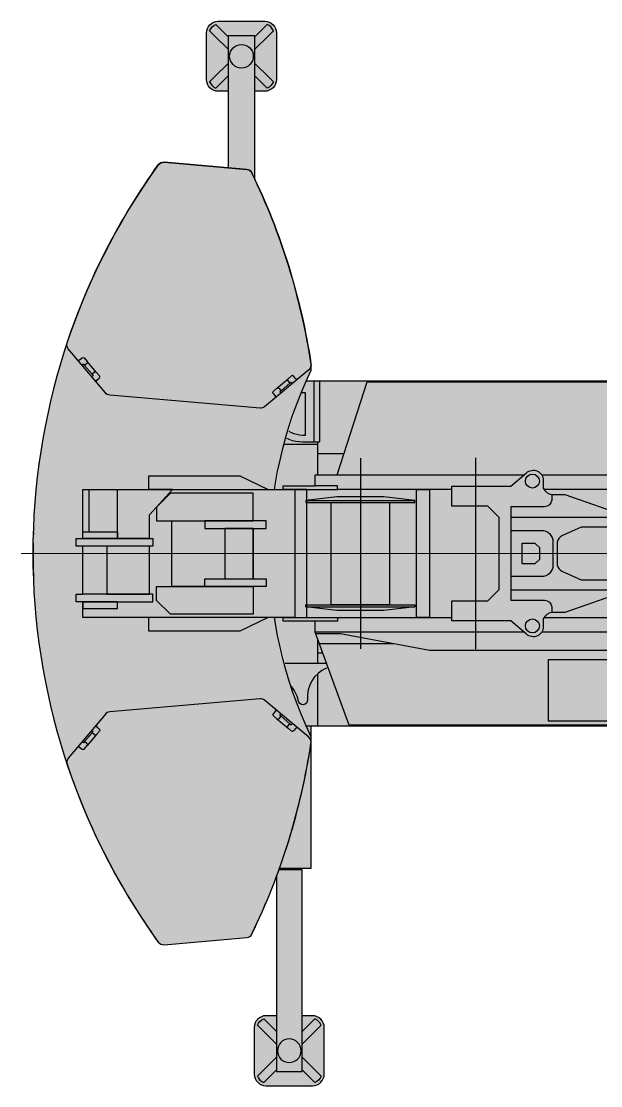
# Model space of a CAD drawing. Header units: millimetres. Extents: x -6059 to 13608, y -15234 to 15558.
# Drawn here: x -5799 to -828, y -15234 to -6104 of the extents above; entities that cross this region are included whole.
import ezdxf

# ---------------------------------------------------------------- set-up
doc = ezdxf.new("R2010")
doc.units = ezdxf.units.MM
doc.set_wipeout_variables(frame=1)
doc.layers.add('Техника. Кран LTM 1350-6.1', color=250, linetype='Continuous')
doc.layers.add('Техника. Кран LTM 1350-6.1 Штрих', color=7, linetype='Continuous', lineweight=15, true_color=0xffda6b)

# ---------------------------------------------------------------- blocks, each defined once
blk = doc.blocks.new('BLOCK-20200609.210318')
at = {"color": 0, "linetype": 'ByBlock', "lineweight": -2}
blk.add_wipeout([(200, 300.0000000000009), (200, 300.0000000000009), (238.26834323650883, 292.38795325112824), (270.7106781186553, 270.7106781186544), (292.38795325112824, 238.26834323650928), (300.00000000000045, 200), (300.00000000000045, -200), (300.00000000000045, -200), (292.38795325112824, -238.26834323650883), (270.7106781186553, -270.7106781186544), (238.26834323650883, -292.3879532511287), (200, -300), (-200, -300), (-200, -300), (-238.26834323650883, -292.3879532511287), (-270.71067811865487, -270.7106781186544), (-292.38795325112915, -238.26834323650883), (-300, -200), (-300, 200), (-300, 200), (-292.38795325112824, 238.26834323650928), (-270.71067811865487, 270.7106781186544), (-238.26834323650883, 292.38795325112824), (-200, 300.0000000000009)], dxfattribs=at)
at = {"layer": 'Техника. Кран LTM 1350-6.1 Штрих', "true_color": 0xb5b5b5}
h = blk.add_hatch(color=253, dxfattribs=at)
h.dxf.hatch_style = 1
edge = h.paths.add_edge_path()
edge.add_line((-200, 300), (200, 300))
edge.add_arc((200, 200), 100, 0, 90, ccw=False)
edge.add_line((300, 200), (300, -200))
edge.add_arc((200, -200), 100, 270, 360, ccw=False)
edge.add_line((200, -300), (-200, -300))
edge.add_arc((-200, -200), 100, 180, 270, ccw=False)
edge.add_line((-300, -200), (-300, 200))
edge.add_arc((-200, 200), 100, 90, 180, ccw=False)
at = {"color": 0, "linetype": 'ByBlock', "lineweight": -2}
blk.add_lwpolyline([(-200, 300), (200, 300, -0.414213562373095), (300, 200), (300, -200, -0.414213562373095), (200, -300), (-200, -300, -0.414213562373095), (-300, -200), (-300, 200, -0.414213562373095), (-200, 300)], format="xyb", dxfattribs=at)
for points in [[(-15.13809150463658, 69.54588475512173, 0.2935570739026364), (-69.54588475512173, 15.13809150463476), (-273.4314110063797, 219.0236177558927, -0.2000596089437572), (-219.0236177558945, 273.4314110063788)], [(15.13809150463658, 69.54588475512173, -0.2935570739026364), (69.54588475512173, 15.13809150463476), (273.4314110063797, 219.0236177558927, 0.2000596089437572), (219.0236177558945, 273.4314110063788)], [(-15.13809150463658, -69.54588475512173, -0.2935570739026364), (-69.54588475512173, -15.13809150463476), (-273.4314110063797, -219.0236177558927, 0.2000596089437572), (-219.0236177558945, -273.4314110063788)], [(15.13809150463658, -69.54588475512173, 0.2935570739026364), (69.54588475512173, -15.13809150463476), (273.4314110063797, -219.0236177558927, -0.2000596089437572), (219.0236177558945, -273.4314110063788)]]:
    blk.add_lwpolyline(points, format="xyb", close=True, dxfattribs=at)
blk.add_circle((0, 0), 71.17437671504653, dxfattribs=at)
blk = doc.blocks.new('BLOCK-20200609.210316')
at = {"color": 0, "linetype": 'ByBlock', "lineweight": -2, "transparency": 16777216}
blk.add_wipeout([(-110.90471607313793, -177.85305797552792), (-110.90471607313793, 1552.2605127655665), (110.90471607314748, 1552.2605127655665), (110.90471607314748, -177.85305797552792)], dxfattribs=at)
at = {"layer": 'Техника. Кран LTM 1350-6.1 Штрих', "true_color": 0xb5b5b5, "transparency": 16777216}
h = blk.add_hatch(color=253, dxfattribs=at)
h.dxf.hatch_style = 1
h.paths.add_polyline_path([(110.904716073147, -177.8530579755279), (-110.9047160731379, -177.8530579755279), (-110.9047160731379, 1552.260512765566), (110.904716073147, 1552.260512765566)])
at = {"color": 0, "linetype": 'ByBlock', "lineweight": -2, "transparency": 16777216}
blk.add_lwpolyline([(110.904716073147, -177.8530579755279), (-110.9047160731379, -177.8530579755279), (-110.9047160731379, 1552.260512765566), (110.904716073147, 1552.260512765566)], close=True, dxfattribs=at)
blk.add_circle((0, 0), 101.5606369591187, dxfattribs=at)
blk = doc.blocks.new('BLOCK-20200609.210315')
at = {"color": 0, "linetype": 'ByBlock', "lineweight": -2, "transparency": 16777216}
blk.add_wipeout([(-188.14737661578692, 598.8697436172201), (-188.14737661578692, -698.8697436172195), (188.1473766157801, -698.8697436172195), (188.1473766157801, 598.8697436172201)], dxfattribs=at)
at = {"layer": 'Техника. Кран LTM 1350-6.1 Штрих', "transparency": 16777216}
h = blk.add_hatch(color=256, dxfattribs=at)
h.dxf.hatch_style = 1
h.paths.add_polyline_path([(188.1473766157869, 598.8697436172197), (-188.1473766157869, 598.8697436172197), (-188.1473766157869, -698.8697436172197), (188.1473766157869, -698.8697436172197)])
at = {"color": 0, "linetype": 'ByBlock', "lineweight": -2, "transparency": 16777216}
blk.add_lwpolyline([(188.1473766157869, 598.8697436172197), (-188.1473766157869, 598.8697436172197), (-188.1473766157869, -698.8697436172197), (188.1473766157869, -698.8697436172197)], close=True, dxfattribs=at)
blk = doc.blocks.new('BLOCK-20200609.211054')
at = {"layer": 'Техника. Кран LTM 1350-6.1 Штрих', "transparency": 16777216}
h = blk.add_hatch(color=256, dxfattribs=at)
h.dxf.hatch_style = 1
h.paths.add_polyline_path([(4316.388943875609, 1480), (4377, 1480), (4377, -1480), (4316.388943875609, -1480)])
at = {"color": 0, "linetype": 'ByBlock', "lineweight": -2, "transparency": 16777216}
for points in [[(4296.156893107654, 1493.635139813312), (4296.156893107654, 837.844003272272), (4203.29304765378, 837.844003272272), (4203.29304765378, 1493.635139813312)], [(4316.388943875609, 1480), (4377, 1480), (4377, -1480), (4316.388943875609, -1480)], [(4296.156893107654, -1493.635139813312), (4296.156893107654, -837.844003272272), (4203.29304765378, -837.844003272272), (4203.29304765378, -1493.635139813312)]]:
    blk.add_lwpolyline(points, close=True, dxfattribs=at)
blk.add_wipeout([(4109.323139698978, -1480), (-9274.676860301022, -1480), (-9274.676860301022, -1466.4697510789847), (-10521.96126309569, -1466.4697510789847), (-10750.58648540244, -1354.3327299000366), (-10889.75841500397, -1354.3327299000366), (-10889.75841500397, -1354.3327299000366), (-10926.520046031284, -1346.705080005796), (-10957.669328354032, -1325.7450998179438), (-10978.582270716142, -1294.564217847471), (-10986.15442719109, -1257.7911161967204), (-10986.15442719109, -1257.7911161967204), (-10986.15442719109, 1257.7911161967204), (-10986.15442719109, 1257.7911161967204), (-10978.582270716142, 1294.5642178474718), (-10957.669328354032, 1325.745099817941), (-10926.520046031284, 1346.7050800057968), (-10889.75841500397, 1354.3327299000375), (-10889.75841500397, 1354.3327299000375), (-10750.58648540244, 1354.3327299000375), (-10521.96126309569, 1466.4697510789847), (-9274.676860301022, 1466.4697510789847), (-9274.676860301022, 1480), (4109.323139698978, 1480)], dxfattribs=at)
at = {"layer": 'Техника. Кран LTM 1350-6.1 Штрих', "transparency": 16777216}
h = blk.add_hatch(color=256, dxfattribs=at)
h.dxf.hatch_style = 1
edge = h.paths.add_edge_path()
edge.add_line((4109.32313969898, 1480), (4109.32313969898, -1480))
edge.add_line((4109.32313969898, -1480), (-9274.67686030102, -1480))
edge.add_line((-9274.67686030102, -1480), (-9274.67686030102, -1466.469751078985))
edge.add_line((-9274.67686030102, -1466.469751078985), (-10521.96126309569, -1466.469751078985))
edge.add_line((-10521.96126309569, -1466.469751078985), (-10750.58648540244, -1354.332729900038))
edge.add_line((-10750.58648540244, -1354.332729900038), (-10889.75841500397, -1354.332729900038))
edge.add_arc((-10888.71274393859, -1256.892513904881), 97.44582659693441, 180.5283638131505, 269.38515900805544, ccw=False)
edge.add_line((-10986.15442719109, -1257.79111619672), (-10986.15442719109, 1257.79111619672))
edge.add_arc((-10888.71274393859, 1256.892513904881), 97.44582659693462, 90.61484099194462, 179.4716361868495, ccw=False)
edge.add_line((-10889.75841500397, 1354.332729900038), (-10750.58648540244, 1354.332729900038))
edge.add_line((-10750.58648540244, 1354.332729900038), (-10521.96126309569, 1466.469751078985))
edge.add_line((-10521.96126309569, 1466.469751078985), (-9274.67686030102, 1466.469751078985))
edge.add_line((-9274.67686030102, 1466.469751078985), (-9274.67686030102, 1480))
edge.add_line((-9274.67686030102, 1480), (4109.32313969898, 1480))
h = blk.add_hatch(color=256, dxfattribs=at)
h.dxf.hatch_style = 1
h.paths.add_polyline_path([(4296.156893107654, 1493.635139813312), (4296.156893107654, 837.844003272272), (4203.29304765378, 837.844003272272), (4203.29304765378, 1493.635139813312)])
h.paths.add_polyline_path([(4203.29304765378, 843.3361601207871), (4147.691833865632, 843.3361601207871), (4147.691833865632, 1488.142982964797), (4203.29304765378, 1488.142982964797)])
h = blk.add_hatch(color=256, dxfattribs=at)
h.dxf.hatch_style = 1
h.paths.add_polyline_path([(4109.32313969898, 741.2613876743926), (4316.388943875609, 741.2613876743926), (4316.388943875609, 610.0283383961178), (4109.32313969898, 610.0283383961176)])
h = blk.add_hatch(color=256, dxfattribs=at)
h.dxf.hatch_style = 1
h.paths.add_polyline_path([(4109.32313969898, -741.2613876743926), (4316.388943875609, -741.2613876743926), (4316.388943875609, -610.0283383961178), (4109.32313969898, -610.0283383961176)])
h = blk.add_hatch(color=256, dxfattribs=at)
h.dxf.hatch_style = 1
h.paths.add_polyline_path([(4296.156893107654, -1493.635139813312), (4296.156893107654, -837.844003272272), (4203.29304765378, -837.844003272272), (4203.29304765378, -1493.635139813312)])
h.paths.add_polyline_path([(4203.29304765378, -843.3361601207871), (4147.691833865632, -843.3361601207871), (4147.691833865632, -1488.142982964797), (4203.29304765378, -1488.142982964797)])
at = {"color": 0, "linetype": 'ByBlock', "lineweight": -2, "transparency": 16777216}
for p, q in [((3257.944996713297, 1033.475279146273), (3257.944996713297, 1480)), ((3257.944996713297, -958.4488544259366), (3257.944996713297, 940.1718976007251)), ((3876.119366298233, 940.1718976007251), (4109.32313969898, 940.1718976007251)), ((3239.654014449901, -1480), (3239.654014449901, -958.4488544259366)), ((3257.944996713297, -934.7611223632775), (4109.32313969898, -934.7611223632775)), ((3290.551944587191, -1480), (3290.551944587191, -958.4488544259366))]:
    blk.add_line(p, q, dxfattribs=at)
for points in [[(4109.32313969898, 1480), (4109.32313969898, -1480), (-9274.67686030102, -1480), (-9274.67686030102, -1466.469751078985), (-10521.96126309569, -1466.469751078985), (-10750.58648540244, -1354.332729900038), (-10889.75841500397, -1354.332729900038, -0.4083815569331969), (-10986.15442719109, -1257.79111619672), (-10986.15442719109, 1257.79111619672, -0.4083815569331969), (-10889.75841500397, 1354.332729900038), (-10750.58648540244, 1354.332729900038), (-10521.96126309569, 1466.469751078985), (-9274.67686030102, 1466.469751078985), (-9274.67686030102, 1480)], [(3533.149995243592, 1111.3301751568, 0.187535485476182), (3571.41804809629, 1125.554642933814, 0.1477985805622433), (3643.297339639568, 1261.155235753686, -0.9782327508591906), (3723.051590491676, 1254.399976517045, 0.3272291188230181), (3885.049258209569, 984.3362373495183, -0.8127004909894956), (3876.119366298233, 940.1718976007251), (3533.149995243592, 940.1718976007251), (3190.18062418895, 940.1718976007251, -0.8127004909894956), (3181.250732277615, 984.3362373495183, 0.3272291188230181), (3343.248399995507, 1254.399976517045, -0.9782327508591906), (3423.002650847615, 1261.155235753686, 0.1477985805622433), (3494.881942390894, 1125.554642933814, 0.187535485476182)], [(3755.834321093054, -1259.526479661909, 0.391920700976771), (3794.677821473902, -1223.553878249157, -0.236786577526971), (3916.715509872258, -983.7569671658493, 0.708366602862149), (3907.121255197831, -952.8544289776764), (3604.547386988284, -952.8544289776764, 0.708366602862149), (3594.953132313858, -983.7569671658493, -0.236786577526971), (3716.990820712213, -1223.553878249157, 0.391920700976771)]]:
    blk.add_lwpolyline(points, format="xyb", close=True, dxfattribs=at)
for points in [[(-5206.339984915372, 1480), (-5206.339984915372, 1229.266611392639, 0.2652234164423872), (-5069.829878341348, 1031.816848598741), (-4855.237164246639, 962.9628248197405), (-4714.050902431562, 962.9628248197405), (-4482.42571631496, 853.4776279980215), (3257.944996713297, 853.4776279980215)], [(4080.314971154265, 1480), (4080.314971154265, 1001.574348360271), (4065.060260105725, 991.070577828068), (3906.108126715189, 1044.256053434176, -0.2758788364306203), (3790.035421466346, 1214.566359607219), (3790.035421466346, 1480)], [(3691.732968876502, -1480), (3691.732968876502, -1265.509725575306, 0.4270519230779736), (3383.560894327973, -958.4488544259366), (3239.654014449901, -958.4488544259366)], [(3359.784862851993, -1378.612426667467), (3645.915265926429, -1378.612426667467), (3645.915265926429, -1244.009842810716, 0.3763549322559568), (3359.784862851993, -1015.656834181587), (3359.784862851993, -1378.612426667467)]]:
    blk.add_lwpolyline(points, format="xyb", dxfattribs=at)
for points in [[(3717.878681370741, 1480), (3717.878681370741, 1276.719655754969)], [(-4670.507683003228, -942.380702342948), (-4482.42571631496, -853.4776279980215), (3257.944996713297, -853.4776279980215)], [(3691.732968876502, -1279.551904373497), (3713.993498501637, -1279.551904373497), (3713.993498501637, -1431.695497096487), (3741.115206569746, -1458.572366198874), (4070.985215162662, -1458.572366198874), (4109.32313969898, -1421.271172067289)]]:
    blk.add_lwpolyline(points, dxfattribs=at)
for points in [[(4203.29304765378, 843.3361601207871), (4147.691833865632, 843.3361601207871), (4147.691833865632, 1488.142982964797), (4203.29304765378, 1488.142982964797)], [(4109.32313969898, 741.2613876743926), (4316.388943875609, 741.2613876743926), (4316.388943875609, 610.0283383961178), (4109.32313969898, 610.0283383961176)], [(4109.32313969898, -741.2613876743926), (4316.388943875609, -741.2613876743926), (4316.388943875609, -610.0283383961178), (4109.32313969898, -610.0283383961176)], [(4203.29304765378, -843.3361601207871), (4147.691833865632, -843.3361601207871), (4147.691833865632, -1488.142982964797), (4203.29304765378, -1488.142982964797)]]:
    blk.add_lwpolyline(points, close=True, dxfattribs=at)
blk = doc.blocks.new('BLOCK-20200609.21535401')
at = {"color": 0, "linetype": 'ByBlock', "lineweight": -2, "transparency": 16777216}
blk.add_wipeout([(3087.7414598019145, -674.415055148871), (2832.559147660586, -1472.4755112766575), (-4.547473508864641e-13, -1472.4755112766652), (-4.547473508864641e-13, -917.4770624363732), (-66.1917562678849, -917.4770624363732), (-66.1917562678849, -1240.531382989364), (-62.74477749988216, -1240.531382989364), (-62.74477749988216, -1321.988369424725), (-83.52443276516738, -1321.988369424725), (-83.52443276516738, -1432.4467679959707), (-197.29915267822105, -1432.4467679959707), (-197.29915267822105, -1321.988369424725), (-227.80857398740454, -1321.988369424725), (-227.80857398740454, -1395.1731391730573), (-276.2667312447219, -1395.1731391730573), (-276.2667312447219, -1466.7438111947558), (-2232.6760316600216, -1466.7438111947558), (-2232.6760316600216, -1466.7438111947558), (-2262.0558355406033, -1460.8998048517192), (-2286.9628306089517, -1444.257482812288), (-2303.605152648384, -1419.350487743939), (-2309.44915899142, -1389.9706838633574), (-2309.44915899142, -650.7032050698622), (-2309.44915899142, -650.7032050698622), (-2303.605152648384, -621.32340118928), (-2286.9628306089517, -596.4164061209308), (-2262.0558355406033, -579.7740840814995), (-2232.6760316600216, -573.9300777384638), (-276.2667312447219, -573.9300777384638), (-276.2667312447219, -549.4440869083332), (-116.04778368278744, -549.4440869083332), (-116.04778368278744, 673.6009375750727), (-670.3706023881334, 673.6009375750727), (-670.3706023881334, 723.6817097641178), (-1331.5727877888955, 723.6817097641178), (-1331.5727877888955, 1472.4755112766588), (2986.3092876195788, 1472.4755112766588), (3278.9871601022655, 673.9533652430691), (3278.9871601022655, 581.7402369857373), (3553.4061969889203, 581.7402369857373), (3553.4061969889203, 549.2839586390328), (3452.532255993215, 549.2839586390328), (3452.532255993215, -549.2839586390323), (3553.4061969889203, -549.2839586390323), (3553.4061969889203, -581.7402369857373), (3278.9871601022655, -581.7402369857373), (3278.9871601022655, -674.415055148871)], dxfattribs=at)
at = {"layer": 'Техника. Кран LTM 1350-6.1 Штрих', "transparency": 16777216}
h = blk.add_hatch(color=256, dxfattribs=at)
h.dxf.hatch_style = 1
edge = h.paths.add_edge_path()
edge.add_line((3278.987160102266, -674.415055148871), (3087.741459801915, -674.415055148871))
edge.add_line((3087.741459801915, -674.415055148871), (2832.559147660586, -1472.475511276658))
edge.add_line((2832.559147660586, -1472.475511276658), (0, -1472.475511276665))
edge.add_line((0, -1472.475511276665), (0, -917.4770624363737))
edge.add_line((0, -917.4770624363737), (-66.19175626788456, -917.4770624363737))
edge.add_line((-66.19175626788456, -917.4770624363737), (-66.19175626788456, -1240.531382989364))
edge.add_line((-66.19175626788456, -1240.531382989364), (-62.74477749988182, -1240.531382989364))
edge.add_line((-62.74477749988182, -1240.531382989364), (-62.74477749988182, -1321.988369424726))
edge.add_line((-62.74477749988182, -1321.988369424726), (-83.52443276516715, -1321.988369424726))
edge.add_line((-83.52443276516715, -1321.988369424726), (-83.52443276516715, -1432.446767995971))
edge.add_line((-83.52443276516715, -1432.446767995971), (-197.2991526782207, -1432.446767995971))
edge.add_line((-197.2991526782207, -1432.446767995971), (-197.2991526782207, -1321.988369424726))
edge.add_line((-197.2991526782207, -1321.988369424726), (-227.8085739874041, -1321.988369424726))
edge.add_line((-227.8085739874041, -1321.988369424726), (-227.8085739874041, -1395.173139173057))
edge.add_line((-227.8085739874041, -1395.173139173057), (-276.2667312447211, -1395.173139173057))
edge.add_line((-276.2667312447211, -1395.173139173057), (-276.2667312447211, -1466.743811194756))
edge.add_line((-276.2667312447211, -1466.743811194756), (-2232.676031660021, -1466.743811194756))
edge.add_arc((-2232.676031660021, -1389.970683863357), 76.77312733139843, 180, 270, ccw=False)
edge.add_line((-2309.44915899142, -1389.970683863357), (-2309.44915899142, -650.7032050698617))
edge.add_arc((-2232.676031660021, -650.7032050698617), 76.77312733139843, 90, 180, ccw=False)
edge.add_line((-2232.676031660021, -573.9300777384633), (-276.2667312447211, -573.9300777384633))
edge.add_line((-276.2667312447211, -573.9300777384633), (-276.2667312447211, -549.4440869083337))
edge.add_line((-276.2667312447211, -549.4440869083337), (-116.0477836827868, -549.4440869083337))
edge.add_line((-116.0477836827868, -549.4440869083337), (-116.0477836827868, 673.6009375750727))
edge.add_line((-116.0477836827868, 673.6009375750727), (-670.3706023881332, 673.6009375750727))
edge.add_line((-670.3706023881332, 673.6009375750727), (-670.3706023881332, 723.6817097641178))
edge.add_line((-670.3706023881332, 723.6817097641178), (-1331.572787788895, 723.6817097641178))
edge.add_line((-1331.572787788895, 723.6817097641178), (-1331.572787788895, 1472.475511276658))
edge.add_line((-1331.572787788895, 1472.475511276658), (2986.309287619579, 1472.475511276658))
edge.add_line((2986.309287619579, 1472.475511276658), (3278.987160102266, 673.9533652430691))
edge.add_line((3278.987160102266, 673.9533652430691), (3278.987160102266, 581.7402369857373))
edge.add_line((3278.987160102266, 581.7402369857373), (3553.406196988921, 581.7402369857373))
edge.add_line((3553.406196988921, 581.7402369857373), (3553.406196988921, 549.2839586390328))
edge.add_line((3553.406196988921, 549.2839586390328), (3452.532255993216, 549.2839586390328))
edge.add_line((3452.532255993216, 549.2839586390328), (3452.532255993216, -549.2839586390328))
edge.add_line((3452.532255993216, -549.2839586390328), (3553.406196988921, -549.2839586390328))
edge.add_line((3553.406196988921, -549.2839586390328), (3553.406196988921, -581.7402369857373))
edge.add_line((3553.406196988921, -581.7402369857373), (3278.987160102266, -581.7402369857373))
edge.add_line((3278.987160102266, -581.7402369857373), (3278.987160102266, -674.415055148871))
h = blk.add_hatch(color=256, dxfattribs=at)
h.dxf.hatch_style = 1
h.set_gradient(color1=(91, 91, 91), color2=(173, 173, 173), tint=1, name='CYLINDER')
h.paths.add_polyline_path([(3140.399089324588, 439.8620190931033), (3140.399089324588, -436.1966792489111), (2639.600910675405, -436.1966792489111), (2639.600910675405, 439.8620190931033)])
h = blk.add_hatch(color=256, dxfattribs=at)
h.dxf.hatch_style = 1
h.set_gradient(color1=(132, 132, 132), color2=(214, 214, 214), tint=1)
edge = h.paths.add_edge_path()
edge.add_line((-2133.493575326052, -630.7085671812747), (-1718.905740969081, -630.7085671812747))
edge.add_arc((-1718.905740969081, -675.0609548624125), 44.35238768113777, 0, 90, ccw=False)
edge.add_line((-1674.553353287944, -675.0609548624125), (-1674.553353287944, -1368.715233262599))
edge.add_arc((-1718.905740969081, -1368.715233262599), 44.35238768113777, 270, 360, ccw=False)
edge.add_line((-1718.905740969081, -1413.067620943737), (-2133.493575326052, -1413.067620943737))
edge.add_line((-2133.493575326052, -1413.067620943737), (-2133.493575326052, -630.7085671812747))
at = {"layer": 'Техника. Кран LTM 1350-6.1 Штрих', "true_color": 0xd6d6d6, "transparency": 16777216}
h = blk.add_hatch(color=254, dxfattribs=at)
h.dxf.hatch_style = 1
edge = h.paths.add_edge_path()
edge.add_line((-698.1845110079394, -630.7085671812747), (-1500.518007004832, -630.7085671812747))
edge.add_arc((-1506.220167767622, -716.9278298785009), 86.40761481153157, 86.21622073461793, 171.1932964935539)
edge.add_line((-1591.609077896539, -703.6986982209128), (-1591.609077896541, -1261.387451413349))
edge.add_arc((-1547.256690215402, -1261.387451413354), 44.35238768113913, 179.9999999999939, 220.4170061215131)
edge.add_line((-1581.024198895901, -1290.143140424931), (-1489.626152733783, -1397.47092227418))
edge.add_arc((-1455.85864405329, -1368.7152332626), 44.35238768113739, 220.4170061215223, 270.0000000000035)
edge.add_line((-1455.858644053287, -1413.067620943737), (-698.1845110079412, -1413.067620943737))
edge.add_arc((-698.1845110079412, -1368.715233262599), 44.35238768113777, 270, 360)
edge.add_line((-653.8321233268034, -1368.715233262599), (-653.8321233268016, -675.0609548624125))
edge.add_arc((-698.1845110079392, -675.0609548624124), 44.35238768113766, 359.9999999999999, 450.0000000000001)
at = {"color": 0, "linetype": 'ByBlock', "lineweight": -2, "transparency": 16777216}
for p, q in [((-670.3706023881332, 723.6817097641178), (-670.3706023881332, 1472.475511276658)), ((-671.5690975778398, 832.5878505018263), (2297.235552787582, 832.5878505018263)), ((2297.235552787582, 832.5878505018263), (3061.234251083415, 689.7267018316052)), ((1899.999999999998, 819.6095309660304), (1899.999999999998, -819.6095309660304)), ((2605.406858553988, 775.4122495943593), (3241.800000592788, 775.4122495943593)), ((2889.999999999998, -817.4379297639243), (2889.999999999998, 817.4379297639243)), ((3061.234251083415, 689.7267018316052), (3273.205846938172, 689.7267018316052)), ((3085.832473494784, 581.7402369857373), (3278.987160102266, 581.7402369857373)), ((3085.832473494784, 549.2839586390328), (3085.832473494784, 581.7402369857373)), ((3452.532255993216, 549.2839586390328), (3085.832473494784, 549.2839586390328)), ((3350.687502413975, 549.2839586390328), (3350.687502413975, -549.2839586390328)), ((3452.532255993216, 549.2839586390328), (3350.687502413975, 549.2839586390328)), ((3452.532255993216, -549.2839586390328), (3085.832473494784, -549.2839586390328)), ((3085.832473494784, -549.2839586390328), (3085.832473494784, -581.7402369857373)), ((3085.832473494784, -581.7402369857373), (3278.987160102266, -581.7402369857373)), ((3350.687502413975, -549.2839586390328), (3452.532255993216, -549.2839586390328)), ((-227.8085739874041, -715.9329605507373), (-276.2667312447211, -715.9329605507373)), ((-227.8085739874041, -1321.988369424726), (-227.8085739874041, -715.9329605507373)), ((-190.307408236511, -793.1991976151112), (-227.8085739874023, -793.1991976151112)), ((-190.307408236511, -1225.349434492324), (-190.307408236511, -793.1991976151112)), ((-66.19175626788456, -822.2006111577357), (0, -822.2006111577357)), ((0, -822.2006111577357), (0, -917.4770624363737)), ((-227.8085729005888, -1225.349434492324), (-190.307408236511, -1225.349434492324)), ((-214.6318291755015, -1240.531382989364), (-214.6318291755015, -1225.349434492324)), ((-66.19175626788456, -1240.531382989364), (-214.6318291755015, -1240.531382989364))]:
    blk.add_line(p, q, dxfattribs=at)
for points in [[(3278.987160102266, -674.415055148871), (3087.741459801915, -674.415055148871), (2832.559147660586, -1472.475511276658), (0, -1472.475511276665), (0, -917.4770624363737), (-66.19175626788456, -917.4770624363737), (-66.19175626788456, -1240.531382989364), (-62.74477749988182, -1240.531382989364), (-62.74477749988182, -1321.988369424726), (-83.52443276516715, -1321.988369424726), (-83.52443276516715, -1432.446767995971), (-197.2991526782207, -1432.446767995971), (-197.2991526782207, -1321.988369424726), (-227.8085739874041, -1321.988369424726), (-227.8085739874041, -1395.173139173057), (-276.2667312447211, -1395.173139173057), (-276.2667312447211, -1466.743811194756), (-2232.676031660021, -1466.743811194756, -0.414213562373095), (-2309.44915899142, -1389.970683863357), (-2309.44915899142, -650.7032050698617, -0.414213562373095), (-2232.676031660021, -573.9300777384633), (-276.2667312447211, -573.9300777384633), (-276.2667312447211, -549.4440869083337), (-116.0477836827868, -549.4440869083337), (-116.0477836827868, 673.6009375750727), (-670.3706023881332, 673.6009375750727), (-670.3706023881332, 723.6817097641178), (-1331.572787788895, 723.6817097641178), (-1331.572787788895, 1472.475511276658), (2986.309287619579, 1472.475511276658), (3278.987160102266, 673.9533652430691), (3278.987160102266, 581.7402369857373), (3553.406196988921, 581.7402369857373), (3553.406196988921, 549.2839586390328), (3452.532255993216, 549.2839586390328), (3452.532255993216, -549.2839586390328), (3553.406196988921, -549.2839586390328), (3553.406196988921, -581.7402369857373), (3278.987160102266, -581.7402369857373)], [(1600.553230805124, 0), (1600.553230805124, 401.2997432309276), (1309.382255815251, 401.2997432309276, -0.3800009224034949), (1248.265625006779, 458.1680070577713), (1248.265625006779, 506.6974927046394, 0.2409239203442092), (1320.333858368022, 559.5837514201703), (1320.333858368022, 626.5424178484536, -0.6632634873126431), (1465.539817826424, 691.1078086052075), (1599.506828376825, 576.4605699476379), (2104.520149591181, 576.4605699476379), (2104.520149591181, 406.3603923284682), (1795.23502409028, 406.3603923284682), (1700.528692989474, 310.0620792128248), (1700.528692989474, 0), (1700.528692989474, -310.0620792128248), (1795.23502409028, -406.3603923284682), (2104.520149591181, -406.3603923284682), (2104.520149591181, -576.4605699476379), (1599.506828376825, -576.4605699476379), (1465.539817826424, -691.1078086052075, -0.6632634873126431), (1320.333858368022, -626.5424178484536), (1320.333858368022, -559.5837514201703, 0.2409239203442092), (1248.265625006779, -506.6974927046394), (1248.265625006779, -458.1680070577713, -0.3800009224034949), (1309.382255815251, -401.2997432309276), (1600.553230805124, -401.2997432309276)], [(-2133.493575326052, -630.7085671812747), (-1718.905740969081, -630.7085671812747, -0.414213562373095), (-1674.553353287944, -675.0609548624125), (-1674.553353287944, -1368.715233262599, -0.414213562373095), (-1718.905740969081, -1413.067620943737), (-2133.493575326052, -1413.067620943737)], [(-698.1845110079394, -630.7085671812747), (-1500.518007004832, -630.7085671812747, 0.3887635838811163), (-1591.609077896539, -703.6986982209128), (-1591.609077896541, -1261.387451413349, 0.1782036887991473), (-1581.024198895901, -1290.143140424931), (-1489.626152733783, -1397.47092227418, 0.21978647047598), (-1455.858644053287, -1413.067620943737), (-698.1845110079412, -1413.067620943737, 0.414213562373095), (-653.8321233268034, -1368.715233262599), (-653.8321233268016, -675.0609548624125, 0.4142135623730958)]]:
    blk.add_lwpolyline(points, format="xyb", close=True, dxfattribs=at)
for points in [[(-1331.572787788895, 1472.475511276658), (2986.309287619579, 1472.475511276658)], [(-1182.169629725755, 1443.604807776617), (-1309.754204707555, 1443.604807776617), (-1309.754204707555, 752.5524132641585), (-1182.169629725755, 752.5524132641585)], [(-1032.978784416813, 1443.604807776617), (-1160.563359398613, 1443.604807776617), (-1160.563359398613, 752.5524132641585), (-1032.978784416813, 752.5524132641585)], [(-883.7879391078714, 1443.604807776617), (-1011.372514089671, 1443.604807776617), (-1011.372514089671, 752.5524132641585), (-883.7879391078714, 752.5524132641585)], [(-734.5970937989296, 1443.604807776617), (-862.1816687807295, 1443.604807776617), (-862.1816687807295, 752.5524132641585), (-734.5970937989296, 752.5524132641585)], [(-670.3706023881332, 723.6817097641178), (-670.3706023881332, 832.147817401783)], [(109.4525491137083, 832.147817401783), (109.4525491137083, 673.6009375750727)], [(116.5909744620676, 832.147817401783), (116.5909744620676, 673.6009375750727)], [(-670.3706023881332, 673.9533652430691), (1333.472680853591, 673.9533652430691)], [(1485.5850410851, 673.9533652430691), (3278.987160102266, 673.9533652430691)], [(1314.466132768002, 549.4440869083337), (-116.0477836827868, 549.4440869083337)], [(3085.832473494784, 549.4440869083337), (2104.520149591181, 549.4440869083337)], [(659.7354676442101, 340.9973783516616), (1136.704316991649, 506.6974927046394), (1248.265625006779, 506.6974927046394)], [(3358.62276867109, 456.9116103519045), (2421.377231328906, 456.9116103519045)], [(1601.270393422697, 312.4415533064312), (659.7354676442101, 312.4415533064312)], [(1601.270393422697, -312.4415533064312), (659.7354676442101, -312.4415533064312)], [(1248.265625006779, -506.6974927046394), (1136.704316991649, -506.6974927046394), (659.7354676442101, -340.9973783516616)], [(3358.62276867109, -453.2462705077196), (2421.377231328906, -453.2462705077196)], [(-2133.493575326052, -1466.743811194756), (-2133.493575326052, -573.9300777384633)], [(-1645.595496250515, -573.9300777384633), (-1645.595496250515, -1466.743811194756)], [(-276.2667312447211, -1395.173139173057), (-276.2667312447211, -573.9300777384633)], [(-276.2667312447211, -573.9300777384633), (-276.2667312447211, -674.415055148871)], [(-116.0477836827868, -549.4440869083337), (1314.466132767999, -549.4440869083337)], [(109.4525491137083, -674.415055148871), (109.4525491137083, -549.4440869083337)], [(116.5909744620676, -674.415055148871), (116.5909744620676, -549.4440869083337)], [(2104.520149591181, -549.4440869083337), (3085.832473494784, -549.4440869083337)], [(1333.763896783797, -674.415055148871), (-276.2667312447211, -674.415055148871)], [(-214.6318291755015, -793.1991976151112), (-214.6318291755015, -699.3338900777235), (-66.19175626788456, -699.3338900777235)], [(0, -1421.400924709043), (175.90736169907, -1421.400924709043), (175.90736169907, -720.063083912828)], [(0, -720.063083912828), (230.0054804731972, -720.063083912828), (230.0054804731972, -1413.472271436796), (175.90736169907, -1413.472271436796)], [(3087.741459801915, -674.415055148871), (1485.045549535143, -674.415055148871)], [(-66.19175626788456, -751.7894643772015), (-66.19175626788456, -822.2006111577357)], [(-66.19175626788456, -822.2006111577357), (-66.19175626788456, -917.4770624363737)], [(-227.8085739874041, -1240.531382989364), (-66.19175626788456, -1240.531382989364)], [(-227.8085739874041, -1321.988369424726), (-227.8085739874041, -1240.531382989364)], [(-83.52443276516715, -1321.988369424726), (-197.2991526782207, -1321.988369424726)], [(-197.2991526782207, -1321.988369424726), (-83.52443276516715, -1321.988369424726)]]:
    blk.add_lwpolyline(points, dxfattribs=at)
for points in [[(1276.780201564014, 910.1546944404326), (307.0792905044727, 910.1546944404326), (307.0792905044727, 1437.289422071422), (1276.780201564014, 1437.289422071422)], [(608.604299611894, 942.5866427434084), (482.2640004046225, 942.5866427434084), (482.2640004046225, 1404.85747376845), (608.604299611894, 1404.85747376845)], [(763.40050042045, 940.5672491131409), (641.1672388035076, 940.5672491131409), (641.1672388035076, 1406.876867398718), (763.40050042045, 1406.876867398718)], [(659.7354676442101, 0), (659.7354676442101, 550.6375417543168), (596.3858605661135, 550.6375417543168), (596.3858605661135, 0), (596.3858605661135, -550.6375417543168), (659.7354676442101, -550.6375417543168)], [(2409.648437410395, 549.4440869083337), (2409.648437410395, -549.4440869083337), (2297.018291266437, -549.4440869083337), (2297.018291266437, 549.4440869083337)], [(3091.878645237584, 488.5221065694277), (3358.62276867109, 456.9116103519045), (3358.62276867109, 439.8620190931033), (2421.377231328906, 439.8620190931033), (2421.377231328906, 456.9116103519045), (2688.121354762412, 488.5221065694277)], [(3140.399089324588, 439.8620190931033), (3140.399089324588, -436.1966792489111), (2639.600910675405, -436.1966792489111), (2639.600910675405, 439.8620190931033)], [(1503.486103831592, 0), (1503.486103831592, 84.79020242747356), (1390.892284883286, 84.79020242747356), (1350.408628634987, 47.75506202332326), (1350.408628634987, 0), (1350.408628634987, -47.75506202332326), (1390.892284883286, -84.79020242747356), (1503.486103831592, -84.79020242747356)], [(3091.878645237584, -484.8567667252428), (3358.62276867109, -453.2462705077196), (3358.62276867109, -436.1966792489184), (2421.377231328906, -436.1966792489184), (2421.377231328906, -453.2462705077196), (2688.121354762412, -484.8567667252428)], [(0, -751.7894643772015), (-197.2991517466653, -751.7894643772015), (-197.2991517466653, -699.3338900777235), (0, -699.3338900777235)]]:
    blk.add_lwpolyline(points, close=True, dxfattribs=at)
for points in [[(596.3858605661135, -318.9895739606218), (568.4188920818651, -309.2737824948126, -0.363808323070183), (326.3003892336201, 0, -0.363808323070183), (568.4188920818651, 309.2737824948126), (596.3858605661135, 318.9895739606218)], [(596.3858605661135, 224.9653156729328), (574.3383880940146, 224.9653156729328, 0.3527753911462317), (402.5809396757977, 0, 0.3527753911462317), (574.3383880940146, -224.9653156729328), (596.3858605661135, -224.9653156729328)], [(659.7354676442101, -224.9653156729328), (995.5801354584164, -224.9653156729328), (1162.125605418687, -150.1945917723788, 0.1943130155486832), (1202.741067246816, -99.90889085878734), (1202.741067246816, 0), (1202.741067246816, 99.90889085878734, 0.1943130155486832), (1162.125605418687, 150.1945917723788), (995.5801354584164, 224.9653156729328), (659.7354676442101, 224.9653156729328)], [(1598.058105471146, -198.2606605391484), (1338.40281900278, -198.2606605391484, -0.4236836905200319), (1237.861130138337, -99.91862374950142), (1237.861130138337, 0), (1237.861130138337, 99.91862374950142, -0.4236836905200319), (1338.40281900278, 198.2606605391484), (1598.058105471146, 198.2606605391484)]]:
    blk.add_lwpolyline(points, format="xyb", dxfattribs=at)
for centre, radius in [((1414.126652658781, 621.4323824299572), 59.64353311607798), ((0, 0), 49.7498902506486), ((1414.126652658781, -621.4323824299572), 59.64353311607798)]:
    blk.add_circle(centre, radius, dxfattribs=at)
blk = doc.blocks.new('BLOCK-20200609.101225')
at = {"color": 0, "linetype": 'ByBlock', "lineweight": -2, "transparency": 16777216}
blk.add_wipeout([(-1193.4680054139458, -1573.032949418077), (-1193.4680054139458, -1621.5665595955516), (-1193.4680054139467, -1621.5665595955506), (-1113.6978387587824, -2045.2431739840595), (-1002.1338871412863, -2461.678808587284), (-859.4143731205336, -2868.491165068233), (-686.3557505075273, -3263.3529968615717), (-686.355750507526, -3263.3529968615726), (-686.355750507526, -3263.3529968615726), (-678.6526607623223, -3275.10994541808), (-668.2023331414607, -3284.509630710668), (-655.6979179693294, -3290.9285895192256), (-641.9688092847828, -3293.941064533383), (-641.9688092847828, -3293.941064533383), (68.19251792001887, -3355.7881497591584), (68.19251792001887, -3355.7881497591584), (82.23569449021352, -3355.1943292497376), (95.6614817949876, -3351.033600199921), (107.57937293704117, -3343.5819358418576), (117.19887689916868, -3333.3335908778313), (117.19887689916914, -3333.3335908778313), (117.19887689916709, -3333.333590877834), (449.76900055348983, -2815.1519400520388), (724.5056801035373, -2264.121208323024), (938.2031037118638, -1686.6711918340097), (1088.3677065171755, -1089.5399646616888), (1173.2472672215117, -479.695254448804), (1191.8513541835339, 135.7468617151044), (1143.9628824391757, 749.6049924537856), (1030.1406467946001, 1354.7162293952842), (851.7128014336299, 1944.019728790834), (610.76136212396, 2510.6391021752934), (310.0979118608195, 3047.9626546796135), (117.19887689917232, 3333.333590877828), (117.19887689917232, 3333.333590877828), (107.57937293704435, 3343.5819358418557), (95.66148179499078, 3351.0336001999203), (82.23569449021443, 3355.19432924974), (68.19251792001887, 3355.7881497591607), (68.19251792001887, 3355.7881497591607), (-641.9688092847828, 3293.941064533383), (-641.9688092847828, 3293.941064533383), (-655.6979179693294, 3290.928589519226), (-668.2023331414607, 3284.509630710667), (-678.6526607623223, 3275.1099454180803), (-686.355750507526, 3263.352996861573), (-686.355750507526, 3263.352996861573), (-686.3557505075255, 3263.352996861575), (-859.4143731205331, 2868.491165068235), (-1002.1338871412854, 2461.6788085872886), (-1113.697838758782, 2045.243173984063), (-1193.4680054139458, 1621.5665595955543), (-1193.4680054139458, 1621.5665595955525), (-1193.4680054139458, 1573.032949418077), (-1193.4680054139458, 1573.032949418077), (-1012.1852008999767, 1113.7172629351517), (-894.2473403003719, 634.2122930975902), (-841.7923817532769, 143.21042712806593), (-855.7712201192712, -350.38753390871534), (-935.9304493157401, -837.6337273636864), (-1080.8169560206638, -1309.6954343857415), (-1193.4680054139458, -1573.032949418077), (-1193.4680054139458, -1617.5031587774347)], dxfattribs=at)
at = {"layer": 'Техника. Кран LTM 1350-6.1 Штрих', "true_color": 0xadadad, "transparency": 16777216}
h = blk.add_hatch(color=253, dxfattribs=at)
h.dxf.hatch_style = 1
edge = h.paths.add_edge_path()
edge.add_line((-1193.468005413946, -1573.032949418077), (-1193.468005413946, -1621.566559595552))
edge.add_arc((4443.987700298449, -779.4898612232391), 5699.999999983408, 188.4955591220044, 205.8340114437319)
edge.add_arc((-637.2337436198499, -3239.570506814526), 54.57635379457665, 205.8340114437054, 265.0227382559458)
edge.add_line((-641.9688092847828, -3293.941064533383), (68.19251792001887, -3355.788149759159))
edge.add_arc((72.92758358521223, -3301.417592040874), 54.57635379402927, 265.0227382556213, 324.2114650678627)
edge.add_arc((-4506.531994586055, 1.158912990417041e-12), 5700.000000000001, 324.2114650681781, 395.7885349318218)
edge.add_arc((72.92758358521085, 3301.41759204087), 54.57635379403423, 35.78853493213538, 94.97726174437679)
edge.add_line((68.19251792001887, 3355.78814975916), (-641.9688092847828, 3293.941064533383))
edge.add_arc((-637.2337436198499, 3239.570506814526), 54.57635379457659, 94.9772617440542, 154.1659885562946)
edge.add_arc((4443.987700298449, 779.4898612232391), 5699.999999983408, 154.1659885562681, 171.5044408779956)
edge.add_line((-1193.468005413946, 1621.566559595552), (-1193.468005413946, 1573.032949418077))
edge.add_arc((-4506.531994586054, 0), 3667.536728691879, -25.39822897867191, 25.398228978671796, ccw=False)
at = {"color": 0, "linetype": 'ByBlock', "lineweight": -2, "transparency": 16777216}
for p, q in [((647.0932734846283, 1552.944706340932), (727.5122916113432, 1648.300744950495)), ((749.692993945504, 1613.071326826932), (685.5602555483238, 1537.026579935082)), ((-900.5031945237497, 1418.166414443856), (-996.195387493939, 1498.185142128879)), ((-900.5031945237497, -1418.166414443856), (-996.195387493939, -1498.185142128879)), ((749.692993945504, -1613.071326826932), (685.5602555483238, -1537.026579935082)), ((647.0932734846283, -1552.944706340932), (727.5122916113432, -1648.300744950495))]:
    blk.add_line(p, q, dxfattribs=at)
for points in [[(-1193.468005413946, -1573.032949418077), (-1193.468005413946, -1621.566559595552, 0.07579793299323932), (-686.355750507526, -3263.352996861573, 0.2641587751572889), (-641.9688092847828, -3293.941064533383), (68.19251792001887, -3355.788149759159, 0.264158775157293), (117.1988768991687, -3333.333590877832, 0.3228807136075874), (117.1988768991723, 3333.333590877829, 0.264158775157293), (68.19251792001887, 3355.78814975916), (-641.9688092847828, 3293.941064533383, 0.2641587751572889), (-686.355750507526, 3263.352996861573, 0.07579793299323932), (-1193.468005413946, 1621.566559595552), (-1193.468005413946, 1573.032949418077, -0.2253434930596365), (-1193.468005413946, -1573.032949418077), (-1193.468005413946, -1617.503158777436)], [(-686.3557505044155, 3263.352996868029, 0.07561782784890897), (-1192.863367082806, 1625.604536650659, 0.2615406331427019), (-1173.906305459346, 1575.63966143218), (-795.3624384974464, 1259.025348117651, 0.1983970982436764), (-755.6127189925646, 1246.518287744086), (534.0562900957884, 1358.833991321009, 0.1983970982445882), (571.0455369701813, 1378.02415483185), (889.158530610217, 1755.309465820017, 0.2615406331424294), (899.1929473599812, 1807.799173587198, 0.07561782784868622), (117.1988768995361, 3333.333590877332, 0.2641587751572939), (68.19251792001887, 3355.788149759159), (-641.9688092847828, 3293.941064533383, 0.2641587751572879), (-686.355750507526, 3263.352996861573)], [(810.7893586850296, 1662.362814809783, -0.414213562373151), (792.7154216187373, 1660.824880747105), (770.5868298910464, 1679.482889300643, 0.4141806408253729), (752.5138222307614, 1677.946057397436), (727.5122916113432, 1648.300744950497, 0.4163508840932812), (729.1199090061091, 1630.166600053361), (749.692993945504, 1613.071326826932), (759.3103100375229, 1624.413992296941), (770.6971457861437, 1614.813034341292)], [(647.2019018982974, 1468.346393784941, 0.4142135623729754), (645.6639678356187, 1486.420330851228), (623.5179770233153, 1505.093009668173, -0.4142464846872043), (621.9809723666476, 1523.168048893933), (647.0932734846283, 1552.944706340928, -0.4163508840932265), (665.2386585382446, 1554.420052433958), (685.5602555483238, 1537.026579935082), (676.0030351715213, 1525.633232426666), (687.3877122890153, 1516.029714895958)], [(-1080.649601130161, 1497.639698996823, 0.414213562373151), (-1062.581905080551, 1499.249295752692), (-1044.011797338673, 1521.451704484398, -0.4141806408253729), (-1025.945207229535, 1523.062226143891), (-996.195387493939, 1498.185142128881, -0.4163508840932812), (-994.6440170914284, 1480.046098749681), (-1011.9521803139, 1459.651793748673), (-1023.385476808646, 1469.161187001744), (-1032.941203141942, 1457.736366816051)], [(-885.9859762026645, 1334.822928437621, -0.4142135623729754), (-887.595572958533, 1352.890624487223), (-869.0108640671606, 1375.110490343759, 0.4142464846872043), (-870.621566763497, 1393.179111296984), (-900.5031945237497, 1418.166414443853, 0.4163508840932265), (-918.6304435693564, 1416.482821002215), (-935.6393562908634, 1395.838279868025), (-924.256489561667, 1386.268579047011), (-933.8096472967482, 1374.841610974907)], [(-686.3557505044155, -3263.352996868029, -0.07561782784890897), (-1192.863367082806, -1625.604536650659, -0.2615406331427019), (-1173.906305459346, -1575.63966143218), (-795.3624384974464, -1259.025348117651, -0.1983970982436764), (-755.6127189925646, -1246.518287744086), (534.0562900957884, -1358.833991321009, -0.1983970982445882), (571.0455369701813, -1378.02415483185), (889.158530610217, -1755.309465820017, -0.2615406331424294), (899.1929473599812, -1807.799173587198, -0.07561782784868622), (117.1988768995361, -3333.333590877332, -0.2641587751572939), (68.19251792001887, -3355.788149759159), (-641.9688092847828, -3293.941064533383, -0.2641587751572879), (-686.355750507526, -3263.352996861573)], [(-885.9859762026645, -1334.822928437621, 0.4142135623729754), (-887.595572958533, -1352.890624487223), (-869.0108640671606, -1375.110490343759, -0.4142464846872043), (-870.621566763497, -1393.179111296984), (-900.5031945237497, -1418.166414443853, -0.4163508840932265), (-918.6304435693564, -1416.482821002215), (-935.6393562908634, -1395.838279868025), (-924.256489561667, -1386.268579047011), (-933.8096472967482, -1374.841610974907)], [(-1080.649601130161, -1497.639698996823, -0.414213562373151), (-1062.581905080551, -1499.249295752692), (-1044.011797338673, -1521.451704484398, 0.4141806408253729), (-1025.945207229535, -1523.062226143891), (-996.195387493939, -1498.185142128881, 0.4163508840932812), (-994.6440170914284, -1480.046098749681), (-1011.9521803139, -1459.651793748673), (-1023.385476808646, -1469.161187001744), (-1032.941203141942, -1457.736366816051)], [(647.2019018982974, -1468.346393784941, -0.4142135623729754), (645.6639678356187, -1486.420330851228), (623.5179770233153, -1505.093009668173, 0.4142464846872043), (621.9809723666476, -1523.168048893933), (647.0932734846283, -1552.944706340928, 0.4163508840932265), (665.2386585382446, -1554.420052433958), (685.5602555483238, -1537.026579935082), (676.0030351715213, -1525.633232426666), (687.3877122890153, -1516.029714895958)], [(810.7893586850296, -1662.362814809783, 0.414213562373151), (792.7154216187373, -1660.824880747105), (770.5868298910464, -1679.482889300643, -0.4141806408253729), (752.5138222307614, -1677.946057397436), (727.5122916113432, -1648.300744950497, -0.4163508840932812), (729.1199090061091, -1630.166600053361), (749.692993945504, -1613.071326826932), (759.3103100375229, -1624.413992296941), (770.6971457861437, -1614.813034341292)]]:
    blk.add_lwpolyline(points, format="xyb", dxfattribs=at)
for points in [[(-1011.9521803139, 1459.651793748673), (-935.6393562908634, 1395.838279868025)], [(-1011.9521803139, -1459.651793748673), (-935.6393562908634, -1395.838279868025)]]:
    blk.add_lwpolyline(points, dxfattribs=at)
blk = doc.blocks.new('BLOCK-20200609.081018')
at = {"color": 0, "linetype": 'ByBlock', "lineweight": -2, "transparency": 16777216}
blk.add_wipeout([(937.4536867606441, -62.87349920903216), (937.4536867606441, -127.26987311241078), (880.6952228293742, -127.269873112411), (880.6952228293742, -549.2839586390326), (584.1554159600274, -549.2839586390326), (314.39198309872165, -549.2839586390326), (314.39198309872165, -667.4576652599206), (-464.7920761207132, -667.4576652599206), (-708.6969540525243, -549.2839586390326), (-937.4536867606439, -549.2839586390326), (-937.4536867606439, 549.2839586390328), (-708.6969540525243, 549.2839586390328), (-464.7920761207132, 667.4576652599208), (314.39198309872165, 667.4576652599208), (314.39198309872165, 549.2839586390328), (880.6952228293742, 549.2839586390328), (880.6952228293742, 414.6247279076199), (937.4536867606441, 414.6247279076199), (937.4536867606441, 350.22835400424106), (880.6952228293742, 350.22835400424106), (880.6952228293742, -62.87349920903216)], dxfattribs=at)
at = {"layer": 'Техника. Кран LTM 1350-6.1 Штрих', "transparency": 16777216}
h = blk.add_hatch(color=256, dxfattribs=at)
h.dxf.hatch_style = 1
h.paths.add_polyline_path([(880.695222829374, -62.87349920903216), (937.4536867606439, -62.87349920903216), (937.4536867606439, -127.269873112411), (880.695222829374, -127.2698731124111), (880.695222829374, -549.2839586390328), (584.1554159600273, -549.2839586390328), (314.3919830987215, -549.2839586390328), (314.3919830987215, -667.4576652599208), (-464.7920761207133, -667.4576652599208), (-708.6969540525242, -549.2839586390328), (-937.4536867606439, -549.2839586390328), (-937.4536867606439, 549.2839586390328), (-708.6969540525242, 549.2839586390328), (-464.7920761207133, 667.4576652599208), (314.3919830987215, 667.4576652599208), (314.3919830987215, 549.2839586390328), (880.695222829374, 549.2839586390328), (880.695222829374, 414.6247279076197), (937.4536867606439, 414.6247279076197), (937.4536867606439, 350.2283540042408), (880.695222829374, 350.2283540042409)])
at = {"color": 0, "linetype": 'ByBlock', "lineweight": -2, "transparency": 16777216}
for p, q in [((880.695222829374, 414.6247279076197), (281.2219128957004, 414.6247279076197)), ((281.2219128957004, 414.6247279076197), (281.2219128957004, 350.2283540042408)), ((281.2219128957004, 350.2283540042408), (880.695222829374, 350.2283540042408)), ((281.2219128957004, -62.87349920903216), (880.695222829374, -62.87349920903216)), ((281.2219128957004, -127.269873112411), (281.2219128957004, -62.87349920903216)), ((880.695222829374, -127.269873112411), (281.2219128957004, -127.269873112411)), ((827.4927535917595, -184.6619362579368), (827.4927535917595, -549.2839586390328))]:
    blk.add_line(p, q, dxfattribs=at)
for points in [[(880.695222829374, -62.87349920903216), (937.4536867606439, -62.87349920903216), (937.4536867606439, -127.269873112411), (880.695222829374, -127.2698731124111), (880.695222829374, -549.2839586390328), (584.1554159600273, -549.2839586390328), (314.3919830987215, -549.2839586390328), (314.3919830987215, -667.4576652599208), (-464.7920761207133, -667.4576652599208), (-708.6969540525242, -549.2839586390328), (-937.4536867606439, -549.2839586390328), (-937.4536867606439, 549.2839586390328), (-708.6969540525242, 549.2839586390328), (-464.7920761207133, 667.4576652599208), (314.3919830987215, 667.4576652599208), (314.3919830987215, 549.2839586390328), (880.695222829374, 549.2839586390328), (880.695222829374, 414.6247279076197), (937.4536867606439, 414.6247279076197), (937.4536867606439, 350.2283540042408), (880.695222829374, 350.2283540042409)], [(-580.9959525923259, 283.0872268871753), (-580.9959525923259, 521.415786674188), (129.7152561861076, 521.415786674188), (250.3752107968539, 402.2515067806817), (250.3752107968539, 283.0872268871753)], [(584.1554159600273, 414.6247279076197), (880.695222829374, 414.6247279076197), (880.695222829374, 472.0167910531454), (584.1554159600273, 472.0167910531454)], [(-165.310370897736, 283.0872268871753), (-165.310370897736, 217.4709146123787), (-691.4268800728969, 217.4709146123787), (-691.4268800728969, 283.0872268871753)], [(308.7963904513963, 350.2283540042408), (308.7963904513963, -62.87349920903216), (675.4141226731226, -62.87349920903216), (675.4141226731226, 350.2283540042408)], [(308.7963904513963, 350.2283540042408), (308.7963904513963, -62.87349920903216), (675.4141226731226, -62.87349920903216), (675.4141226731226, 350.2283540042408)], [(-580.9959525923259, 217.4709146123787), (-580.9959525923259, -213.8055747681938), (-337.8492730302751, -213.8055747681938), (-337.8492730302751, 217.4709146123787)], [(584.1554159600273, -127.269873112411), (880.695222829374, -127.269873112411), (880.695222829374, -184.6619362579368), (584.1554159600273, -184.6619362579368)], [(-165.310370897736, -279.4218870429904), (-165.310370897736, -213.8055747681938), (-691.4268800728969, -213.8055747681938), (-691.4268800728969, -279.4218870429904)], [(-580.9959525923259, -279.4218870429904), (-580.9959525923259, -517.750446830003), (129.7152561861076, -517.750446830003), (250.3752107968539, -398.5861669364967), (250.3752107968539, -279.4218870429904)]]:
    blk.add_lwpolyline(points, close=True, dxfattribs=at)
for points in [[(-708.6969540525242, 549.2839586390328), (314.3919830987215, 549.2839586390328)], [(-580.9959525923259, 283.0872268871753), (117.9920018598423, 283.0872268871753), (117.9920018598423, -279.4218870429904), (-580.9959525923259, -279.4218870429904)], [(-580.9959525923259, -213.8055747681938), (-580.9959525923259, 217.4709146123787)], [(308.7963904513963, -127.269873112411), (308.7963904513963, -331.1720487759158), (110.5519032360971, -549.2839586390328), (314.3919830987215, -549.2839586390328)], [(308.7963904513963, -127.269873112411), (584.1554159600273, -127.269873112411), (584.1554159600273, -549.2839586390328)], [(584.1554159600273, -549.2839586390328), (-708.6969540525242, -549.2839586390328)]]:
    blk.add_lwpolyline(points, dxfattribs=at)
blk = doc.blocks.new('*U70')
at = {"color": 0, "linetype": 'ByBlock', "lineweight": -2, "transparency": 16777216, "xscale": -1, "rotation": 180}
blk.add_blockref('BLOCK-20200609.210318', (3500, 4265), dxfattribs=at)
at = {"color": 0, "linetype": 'ByBlock', "lineweight": -2, "transparency": 16777216}
blk.add_blockref('BLOCK-20200609.210318', (3910, -4265), dxfattribs=at)
at = {"color": 0, "linetype": 'ByBlock', "lineweight": -2, "transparency": 16777216, "xscale": -1, "rotation": 180}
blk.add_blockref('BLOCK-20200609.210316', (3500, 4265), dxfattribs=at)
at = {"color": 0, "linetype": 'ByBlock', "lineweight": -2, "transparency": 16777216}
blk.add_blockref('BLOCK-20200609.210316', (3910, -4265), dxfattribs=at)
blk.add_blockref('BLOCK-20200609.210315', (3500, 2098.869743617218), dxfattribs=at)
at = {"color": 0, "linetype": 'ByBlock', "lineweight": -2, "transparency": 16777216, "xscale": -1, "rotation": 180}
blk.add_blockref('BLOCK-20200609.210315', (3910, -2098.869743617218), dxfattribs=at)
at = {"color": 0, "linetype": 'ByBlock', "lineweight": -2, "transparency": 16777216}
blk.add_blockref('BLOCK-20200609.211054', (0, 0), dxfattribs=at)
blk.add_blockref('BLOCK-20200609.21535401', (0, 0), dxfattribs=at)
blk.add_blockref('BLOCK-20200609.101225', (4506.531994586054, 2.001302232639747e-12), dxfattribs=at)
blk.add_blockref('BLOCK-20200609.081018', (4389.985942753861, 1.949545388570444e-12), dxfattribs=at)
at = {"color": 0, "linetype": 'ByBlock', "lineweight": 9, "transparency": 16777216}
blk.add_lwpolyline([(0, 0), (5799.200866237603, 2.575362530449256e-12)], dxfattribs=at)

msp = doc.modelspace()

# ---------------------------------------------------------------- block references
at = {"layer": 'Техника. Кран LTM 1350-6.1', "transparency": 16777216, "rotation": 180}
msp.add_blockref('*U70', (0, -10669.17925750883), dxfattribs=at)

doc.saveas('drawing.dxf')
